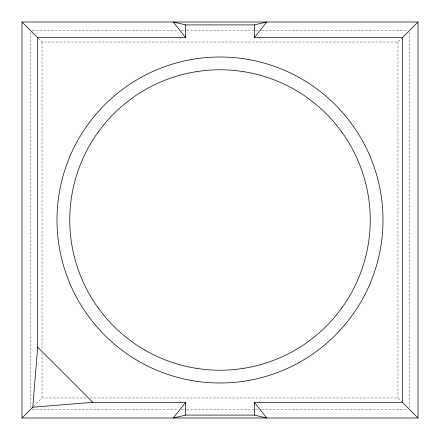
<?xml version="1.0" encoding="UTF-8"?>
<svg xmlns="http://www.w3.org/2000/svg" width="440" height="440" viewBox="0 0 440 440"><rect width="100%" height="100%" fill="white"/><g stroke="black" fill="none" stroke-linecap="round" stroke-linejoin="round"><path stroke-width="0.33" stroke-dasharray="2.2 1.65" d="M33.567 406.434L42.042 397.958L86.702 397.958M38.275 38.275L42.042 42.042L397.958 42.042L401.726 38.275M32.12 30.745L178.442 30.745M181.187 30.745L185.994 30.745M186.681 30.745L254.689 30.745M255.376 30.745L258.814 30.745M261.558 30.745L407.88 30.745M90.139 397.958L397.958 397.958L401.726 401.726M32.12 409.255L178.442 409.255M181.187 409.255L185.994 409.255M186.681 409.255L254.689 409.255M255.376 409.255L258.814 409.255M261.558 409.255L407.88 409.255M409.255 32.12L409.255 407.88M397.958 42.042L397.958 397.958M42.042 42.042L42.042 349.861M42.042 353.298L42.042 397.958M30.745 32.12L30.745 407.88"/><path stroke-width="0.66" d="M22 418L32.775 407.226L37.681 347.204L37.681 37.681L22 22L418 22L418 418L22 418L22 22M418 22L402.32 37.681L254.331 37.681L266.745 22L254.331 24.904L185.669 24.904L173.256 22L185.669 37.681L37.681 37.681M32.775 407.226L92.796 402.32L185.669 402.32L173.256 418L185.669 415.096L254.331 415.096L266.745 418L254.331 402.32L402.32 402.32L418 418M37.681 347.204L92.796 402.32M402.32 37.681L402.32 402.32M254.331 24.904L254.331 37.681M254.331 402.32L254.331 415.096M185.669 24.904L185.669 37.681M185.669 402.32L185.669 415.096M138.501 361.158A162.993 162.993 0 0 0 382.993 220A162.993 162.993 0 0 0 138.501 78.843A162.993 162.993 0 0 0 138.501 361.158M144.887 350.103A150.232 150.232 0 0 0 370.233 220A150.232 150.232 0 0 0 144.887 89.898A150.232 150.232 0 0 0 144.887 350.103"/></g></svg>
